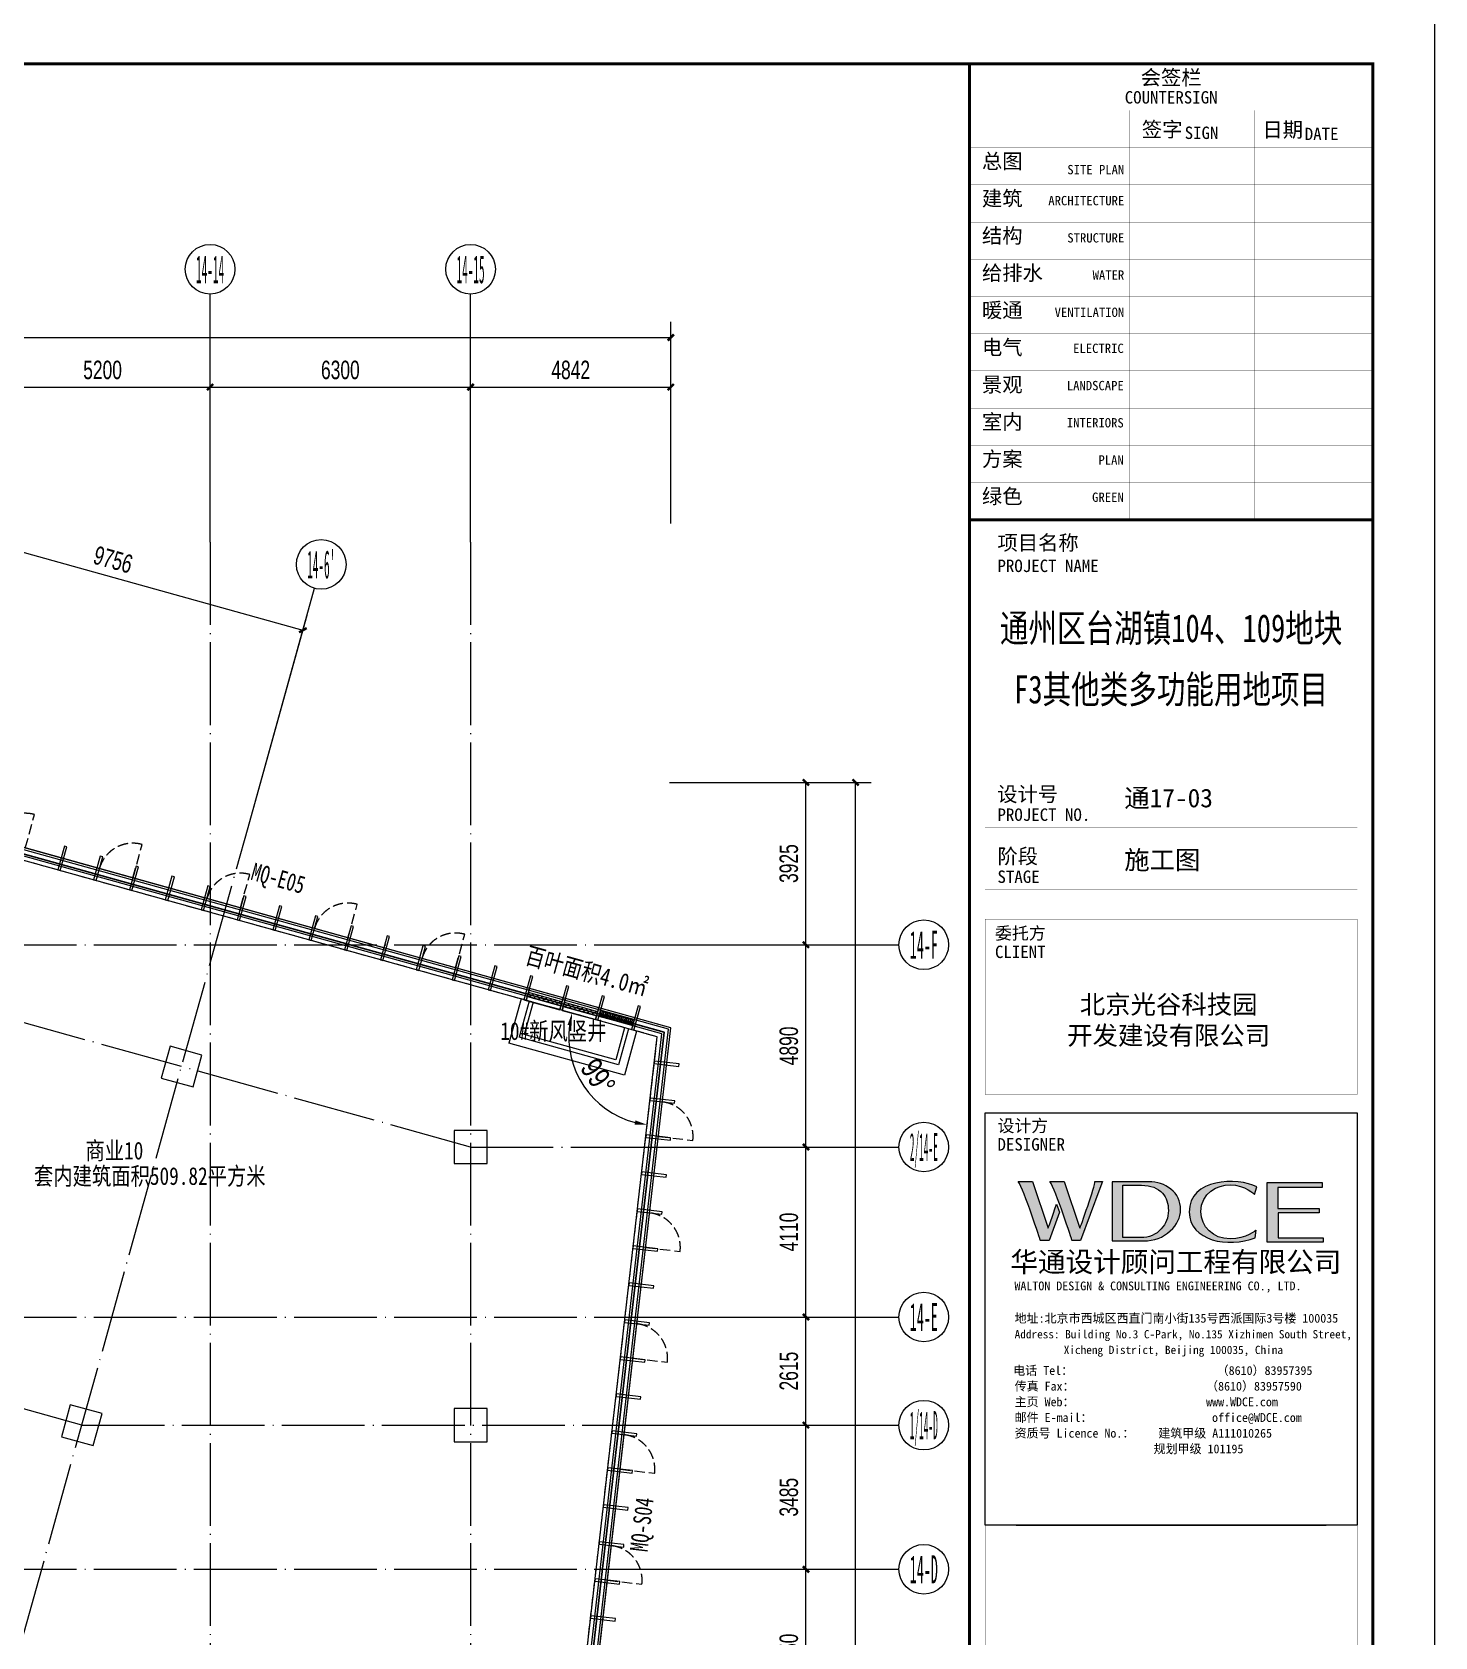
# Model space of a CAD drawing. Extents: x -233336 to 840473, y -28113 to 330904.
# Drawn here: x 795279 to 829204, y 110556 to 149358 of the extents above; entities that cross this region are included whole.
import ezdxf
from ezdxf.enums import TextEntityAlignment as Align
from ezdxf.xclip import XClip

# ---------------------------------------------------------------- set-up
doc = ezdxf.new("R2010")
doc.units = 0
doc.header["$LTSCALE"] = 1000
doc.header["$XCLIPFRAME"] = 2
for name, pattern in [('104-14# 核心筒$0$DOTE', [2.42, 2, -0.2, 0.02, -0.2]), ('14#楼幕墙$0$DASH', [0.35, 0.25, -0.1]), ('X-104 14#平面$0$$0$DASH', [0.35, 0.25, -0.1])]:
    doc.linetypes.add(name, pattern=pattern)
doc.layers.get('0').update_dxf_attribs({"linetype": 'CONTINUOUS'})
doc.layers.get('Defpoints').update_dxf_attribs({"linetype": 'CONTINUOUS'})
for name, color, linetype in [('104-14# 核心筒$0$01-标注_轴线坐标', 8, 'CONTINUOUS'), ('104-14# 核心筒$0$A_AXIS-轴线', 8, '104-14# 核心筒$0$DOTE'), ('104-14# 核心筒$0$A_STR-砼柱', 8, 'CONTINUOUS'), ('104-14# 核心筒$0$AXIS_TEXT', 7, 'CONTINUOUS'), ('14#楼幕墙$0$A-C_玻璃幕墙', 8, 'CONTINUOUS'), ('14#楼幕墙$0$A-C_窗', 8, 'CONTINUOUS'), ('AXIS_TEXT', 7, 'CONTINUOUS'), ('X-104 14#平面$0$01-标注_尺寸', 8, 'CONTINUOUS'), ('X-104 14#平面$0$02-TEXT_房间', 9, 'CONTINUOUS'), ('X-104 14#平面$0$02-TEXT_标注', 9, 'CONTINUOUS'), ('X-104 14#平面$0$02-TEXT_门窗', 9, 'CONTINUOUS'), ('X-104 14#平面$0$A-C_玻璃幕墙', 8, 'CONTINUOUS'), ('X-104 14#平面$0$A-C_窗', 8, 'CONTINUOUS'), ('X-104 14#平面$0$A-SUR_保温', 8, 'CONTINUOUS'), ('X-104 14#平面$0$A-TECH_结构', 8, 'CONTINUOUS'), ('X-104 14#平面$0$A_STR-砌块墙', 7, 'CONTINUOUS')]:
    doc.layers.add(name, color=color, linetype=linetype)
doc.layers.add('X-104 14#平面$0$000套内', color=8, linetype='CONTINUOUS', lineweight=30)
doc.layers.add('X-104 14#平面$0$04-不打印_辅助线', color=8, linetype='CONTINUOUS', plot=False)
doc.styles.add('104-14# 核心筒$0$_TCH_AXIS', font='STXIHEI.TTF', dxfattribs={"width": 0.8})
doc.styles.add('104-14# 核心筒$0$_TCH_DIM_T3', font='ros.shx', dxfattribs={"width": 0.705882, "bigfont": 'jd.shx'})
doc.styles.add('COMPLEX', font='COMPLEX')
doc.styles.add('X-104 14#平面$0$_TCH_DIM_T3', font='ros.shx', dxfattribs={"width": 0.8, "bigfont": 'jd.shx'})
doc.styles.add('X-104 14#平面$0$_TCH_SPACE', font='STXIHEI.TTF', dxfattribs={"width": 0.8, "height": 5})
doc.styles.add('X-104 14#平面$0$_TCH_WINDOW', font='STXIHEI.TTF', dxfattribs={"width": 0.75, "height": 3.5})
doc.styles.add('X-104 14#平面$0$Standard', font='STXIHEI.TTF', dxfattribs={"width": 0.8})
doc.styles.add('图签信息$0$hwxh', font='STXIHEI.TTF')
doc.styles.add('图签信息$0$华文细黑', font='STXIHEI.TTF', dxfattribs={"height": 10})
doc.dimstyles.new('104-14# 核心筒$0$_TCH_ARCH&&150', dxfattribs={"dimtxt": 446.25, "dimasz": 150, "dimexe": 375, "dimexo": 450, "dimgap": 189.375, "dimtad": 1, "dimdec": 0, "dimzin": 0, "dimdsep": 46, "dimtxsty": '104-14# 核心筒$0$_TCH_DIM_T3', "dimblk": '104-14# 核心筒$0$_ArchTick', "dimcen": 0.09, "dimclrt": 7, "dimazin": 2, "dimtfac": 1, "dimtdec": 0, "dimtix": 1, "dimtmove": 2, "dimatfit": 3, "dimfxl": 0, "dimtolj": 1, "dimtzin": 0, "dimarcsym": 0})
doc.dimstyles.new('X-104 14#平面$0$_TCH_ARROW&&150', dxfattribs={"dimtxt": 525, "dimasz": 300, "dimexe": 375, "dimexo": 450, "dimgap": 150, "dimtad": 1, "dimdec": 0, "dimzin": 0, "dimdsep": 46, "dimtxsty": 'X-104 14#平面$0$_TCH_DIM_T3', "dimcen": 0.09, "dimclrt": 7, "dimazin": 2, "dimtfac": 1, "dimtdec": 0, "dimtix": 1, "dimtmove": 2, "dimatfit": 3, "dimfxl": 0, "dimtolj": 1, "dimtzin": 0, "dimarcsym": 0})

# ---------------------------------------------------------------- blocks, each defined once
blk = doc.blocks.new('图框-A1+1-4')
for points, const_width in [([(0, 0), (1051, 0), (1051, 594), (0, 594)], 0.05), ([(976, 584), (25, 584), (25, 10), (976, 10)], 0.5)]:
    blk.add_lwpolyline(points, close=True, dxfattribs=dict(const_width=const_width))
blk = doc.blocks.new('图签信息$0$logo2')
h = blk.add_hatch(color=7)
h.paths.add_polyline_path([(19.021, -7.36), (15.845, -7.36), (15.845, -3.972), (18.974, -3.972), (18.974, -4.243), (16.461, -4.243), (16.461, -5.448), (18.811, -5.448), (18.811, -5.686), (16.474, -5.686), (16.474, -7.116), (19.021, -7.116)])
edge = h.paths.add_edge_path()
edge.add_spline(control_points=[(15.259, -4.206), (15.259, -4.206), (15.127, -4.646), (15.127, -4.646), (15.127, -4.646), (14.62, -4.101), (13.734, -4.101), (13.035, -4.101), (12.071, -4.537), (12.076, -5.621), (12.08, -6.488), (12.766, -7.164), (13.734, -7.168), (14.656, -7.172), (15.227, -6.68), (15.227, -6.68), (15.227, -6.68), (15.164, -7.108), (15.164, -7.108), (13.632, -7.703), (11.417, -7.291), (11.411, -5.643), (11.404, -3.721), (14.157, -3.665), (15.259, -4.206)], knot_values=[0, 0, 0, 0, 1, 1, 1, 2, 2, 2, 3, 3, 3, 4, 4, 4, 5, 5, 5, 6, 6, 6, 7, 7, 7, 8, 8, 8, 8], degree=3, periodic=0)
edge = h.paths.add_edge_path(flags=16)
edge.add_spline(control_points=[(10.229, -5.566), (10.229, -5.16), (10.12, -4.83), (9.897, -4.576), (9.63, -4.273), (9.228, -4.122), (8.69, -4.122), (8.69, -4.122), (7.638, -4.122), (7.638, -4.122), (7.638, -4.122), (7.638, -7.098), (7.638, -7.098), (7.638, -7.098), (8.663, -7.098), (8.663, -7.098), (9.133, -7.098), (9.519, -6.934), (9.823, -6.604), (10.095, -6.309), (10.229, -5.964), (10.229, -5.566)], knot_values=[0, 0, 0, 0, 1, 1, 1, 2, 2, 2, 3, 3, 3, 4, 4, 4, 5, 5, 5, 6, 6, 6, 7, 7, 7, 7], degree=3, periodic=0)
edge = h.paths.add_edge_path()
edge.add_spline(control_points=[(10.919, -5.505), (10.919, -5.962), (10.725, -6.366), (10.336, -6.719), (9.92, -7.098), (9.414, -7.288), (8.817, -7.288), (8.817, -7.288), (7.028, -7.288), (7.028, -7.288), (7.028, -7.288), (7.028, -3.925), (7.028, -3.925), (7.028, -3.925), (9.095, -3.925), (9.095, -3.925), (9.593, -3.925), (10.015, -4.063), (10.363, -4.34), (10.733, -4.637), (10.919, -5.026), (10.919, -5.505)], knot_values=[0, 0, 0, 0, 1, 1, 1, 2, 2, 2, 3, 3, 3, 4, 4, 4, 5, 5, 5, 6, 6, 6, 7, 7, 7, 7], degree=3, periodic=0)
at = {"lineweight": 0}
blk.add_lwpolyline([(19.021, -7.36), (15.845, -7.36), (15.845, -3.972), (18.974, -3.972), (18.974, -4.243), (16.461, -4.243), (16.461, -5.448), (18.811, -5.448), (18.811, -5.686), (16.474, -5.686), (16.474, -7.116), (19.021, -7.116), (19.021, -7.36)], dxfattribs=at)
for points, knots in [([(10.919, -5.505), (10.919, -5.962), (10.725, -6.366), (10.336, -6.719), (9.92, -7.098), (9.414, -7.288), (8.817, -7.288), (8.817, -7.288), (7.028, -7.288), (7.028, -7.288), (7.028, -7.288), (7.028, -3.925), (7.028, -3.925), (7.028, -3.925), (9.095, -3.925), (9.095, -3.925), (9.593, -3.925), (10.015, -4.063), (10.363, -4.34), (10.733, -4.637), (10.919, -5.026), (10.919, -5.505)], [0, 0, 0, 0, 1, 1, 1, 2, 2, 2, 3, 3, 3, 4, 4, 4, 5, 5, 5, 6, 6, 6, 7, 7, 7, 7]), ([(10.229, -5.566), (10.229, -5.16), (10.12, -4.83), (9.897, -4.576), (9.63, -4.273), (9.228, -4.122), (8.69, -4.122), (8.69, -4.122), (7.638, -4.122), (7.638, -4.122), (7.638, -4.122), (7.638, -7.098), (7.638, -7.098), (7.638, -7.098), (8.663, -7.098), (8.663, -7.098), (9.133, -7.098), (9.519, -6.934), (9.823, -6.604), (10.095, -6.309), (10.229, -5.964), (10.229, -5.566)], [0, 0, 0, 0, 1, 1, 1, 2, 2, 2, 3, 3, 3, 4, 4, 4, 5, 5, 5, 6, 6, 6, 7, 7, 7, 7]), ([(15.259, -4.206), (15.259, -4.206), (15.127, -4.646), (15.127, -4.646), (15.127, -4.646), (14.62, -4.101), (13.734, -4.101), (13.035, -4.101), (12.071, -4.537), (12.076, -5.621), (12.08, -6.488), (12.766, -7.164), (13.734, -7.168), (14.656, -7.172), (15.227, -6.68), (15.227, -6.68), (15.227, -6.68), (15.164, -7.108), (15.164, -7.108), (13.632, -7.703), (11.417, -7.291), (11.411, -5.643), (11.404, -3.721), (14.157, -3.665), (15.259, -4.206)], [0, 0, 0, 0, 1, 1, 1, 2, 2, 2, 3, 3, 3, 4, 4, 4, 5, 5, 5, 6, 6, 6, 7, 7, 7, 8, 8, 8, 8])]:
    blk.add_open_spline(points, degree=3, knots=knots, dxfattribs=at)
blk = doc.blocks.new('图签信息$0$logo1')
h = blk.add_hatch(color=8)
edge = h.paths.add_edge_path()
edge.add_spline(control_points=[(3.863, -5.205), (3.635, -5.88), (3.386, -6.562), (3.386, -6.562), (3.386, -6.562), (2.503, -3.908), (2.503, -3.908), (2.503, -3.908), (1.802, -3.905), (1.687, -3.908), (2.021, -4.386), (2.952, -7.271), (2.952, -7.271), (2.952, -7.271), (3.437, -7.271), (3.437, -7.271), (3.437, -7.271), (4.032, -5.659), (4.032, -5.659), (4.032, -5.659), (3.863, -5.205), (3.863, -5.205)], knot_values=[0, 0, 0, 0, 1, 1, 1, 2, 2, 2, 3, 3, 3, 4, 4, 4, 5, 5, 5, 6, 6, 6, 7, 7, 7, 7], degree=3, periodic=0)
h = blk.add_hatch(color=7)
edge = h.paths.add_edge_path()
edge.add_spline(control_points=[(6.038, -3.908), (6.09, -4.101), (5.198, -6.562), (5.198, -6.562), (5.198, -6.562), (4.302, -3.908), (4.302, -3.908), (4.302, -3.908), (3.6, -3.905), (3.486, -3.908), (3.821, -4.386), (4.751, -7.271), (4.751, -7.271), (4.751, -7.271), (5.236, -7.271), (5.236, -7.271), (5.236, -7.271), (6.333, -4.3), (6.333, -4.3), (6.333, -4.3), (6.482, -3.908), (6.482, -3.908), (6.482, -3.908), (6.214, -3.914), (6.038, -3.908)], knot_values=[0, 0, 0, 0, 1, 1, 1, 2, 2, 2, 3, 3, 3, 4, 4, 4, 5, 5, 5, 6, 6, 6, 7, 7, 7, 8, 8, 8, 8], degree=3, periodic=0)
at = {"color": 8, "lineweight": 0}
blk.add_open_spline([(3.863, -5.205), (3.635, -5.88), (3.386, -6.562), (3.386, -6.562), (3.386, -6.562), (2.503, -3.908), (2.503, -3.908), (2.503, -3.908), (1.802, -3.905), (1.687, -3.908), (2.021, -4.386), (2.952, -7.271), (2.952, -7.271), (2.952, -7.271), (3.437, -7.271), (3.437, -7.271), (3.437, -7.271), (4.032, -5.659), (4.032, -5.659), (4.032, -5.659), (3.863, -5.205), (3.863, -5.205)], degree=3, knots=[0, 0, 0, 0, 1, 1, 1, 2, 2, 2, 3, 3, 3, 4, 4, 4, 5, 5, 5, 6, 6, 6, 7, 7, 7, 7], dxfattribs=at)
at = {"lineweight": 0}
blk.add_open_spline([(6.038, -3.908), (6.09, -4.101), (5.198, -6.562), (5.198, -6.562), (5.198, -6.562), (4.302, -3.908), (4.302, -3.908), (4.302, -3.908), (3.6, -3.905), (3.486, -3.908), (3.821, -4.386), (4.751, -7.271), (4.751, -7.271), (4.751, -7.271), (5.236, -7.271), (5.236, -7.271), (5.236, -7.271), (6.333, -4.3), (6.333, -4.3), (6.333, -4.3), (6.482, -3.908), (6.482, -3.908), (6.482, -3.908), (6.214, -3.914), (6.038, -3.908)], degree=3, knots=[0, 0, 0, 0, 1, 1, 1, 2, 2, 2, 3, 3, 3, 4, 4, 4, 5, 5, 5, 6, 6, 6, 7, 7, 7, 8, 8, 8, 8], dxfattribs=at)
blk.add_blockref('图签信息$0$logo2', (0, 0))
blk = doc.blocks.new('图签信息$0$时间-logo')
at = {"layer": 'Defpoints', "lineweight": 0}
blk.add_lwpolyline([(0, -23.457), (-21.166, -23.457), (-21.166, 0), (0, 0), (0, -23.457)], dxfattribs=at)
blk.add_blockref('图签信息$0$logo1', (-20.967, 0))
at = {"style": '图签信息$0$hwxh'}
for s, height, p in [('华通设计顾问工程有限公司 ', 1.15, (-19.726, -9.054)), ('WALTON DESIGN & CONSULTING ENGINEERING CO., LTD.', 0.5, (-19.497, -10.096)), ('地址:北京市西城区西直门南小街135号西派国际3号楼 100035', 0.5, (-19.485, -11.936)), ('Address: Building No.3 C-Park, No.135 Xizhimen South Street, ', 0.47, (-19.485, -12.827)), ('Xicheng District, Beijing 100035, China ', 0.47, (-16.691, -13.718)), ('电话 Tel：                        （8610）83957395 ', 0.5, (-19.564, -14.906)), ('传真 Fax：                      （8610）83957590 ', 0.5, (-19.485, -15.798)), ('主页 Web：                      www.WDCE.com ', 0.5, (-19.485, -16.689)), ('邮件 E-mail：                    office@WDCE.com ', 0.5, (-19.485, -17.58)), ('资质号 Licence No.：    建筑甲级 A111010265 ', 0.5, (-19.485, -18.472)), ('   规划甲级 101195', 0.5, (-12.602, -19.363))]:
    blk.add_text(s, height=height, dxfattribs=at).set_placement(p)
blk = doc.blocks.new('图签信息')
at = {"const_width": 0.5}
for points in [[(-65, 574), (-65, 500.5), (0, 500.5), (0, 574)], [(-65, 0), (0, 0), (0, 500.5), (-65, 500.5)]]:
    blk.add_lwpolyline(points, close=True, dxfattribs=at)
at = {"const_width": 0.05}
for points in [[(-65, 566.5), (0, 566.5)], [(-39.14, 566.5), (-39.14, 500.5)], [(-19.1, 566.5), (-19.1, 500.5)], [(-65, 560.5), (0, 560.5)], [(-65, 554.5), (0, 554.5)], [(-65, 548.5), (0, 548.5)], [(-65, 542.5), (0, 542.5)], [(-65, 536.5), (0, 536.5)], [(-65, 530.5), (0, 530.5)], [(-65, 524.5), (0, 524.5)], [(-65, 518.5), (0, 518.5)], [(-65, 512.5), (0, 512.5)], [(-65, 512.5), (0, 512.5)], [(-65, 506.5), (0, 506.5)], [(-65, 500.5), (0, 500.5)], [(-62.5, 450.87), (-2.5, 450.87)], [(-62.5, 440.87), (-2.5, 440.87)], [(-2.5, 407.85), (-2.5, 436.12), (-62.5, 436.12), (-62.5, 407.85)], [(-62.5, 407.85), (-2.5, 407.85)], [(-62.5, 404.92), (-62.5, 227.83)], [(-62.5, 404.92), (-2.5, 404.92)], [(-62.5, 227.83), (-2.5, 227.83), (-2.5, 404.92)], [(-57.5, 338.36), (-7.5, 338.36)]]:
    blk.add_lwpolyline(points, dxfattribs=at)
at = {"ltscale": 0.001, "xscale": 2.834689937531525, "yscale": 2.834689937531525, "zscale": 2.834689937531525}
blk.add_blockref('图签信息$0$时间-logo', (-2.5, 404.92), dxfattribs=at)
at = {"style": '图签信息$0$华文细黑'}
for s, height, p in [('会签栏', 2.4, (-32.5, 573)), ('COUNTERSIGN', 2, (-32.5, 569.6))]:
    blk.add_text(s, height=height, dxfattribs=at).set_placement(p, align=Align.TOP_CENTER)
for s, height, p in [('签字', 2.4, (-37.22, 564.63)), ('SIGN', 2, (-30.32, 563.88)), ('日期', 2.4, (-17.79, 564.58)), ('DATE', 2, (-10.96, 563.7)), ('总图', 2.4, (-63, 559.5)), ('建筑', 2.4, (-63, 553.5)), ('结构', 2.4, (-63, 547.5)), ('给排水', 2.4, (-63, 541.5)), ('暖通', 2.4, (-63, 535.5)), ('电气', 2.4, (-63, 529.5)), ('景观', 2.4, (-63, 523.5)), ('室内', 2.4, (-63, 517.5)), ('方案', 2.4, (-63, 511.5)), ('绿色', 2.4, (-63, 505.5)), ('项目名称', 2.4, (-60.5, 498)), ('PROJECT NAME', 2, (-60.5, 494.08)), ('设计号', 2.4, (-60.54, 457.48)), ('PROJECT NO.', 2, (-60.5, 453.97)), ('阶段', 2.4, (-60.5, 447.47)), ('STAGE', 2, (-60.5, 443.97)), ('委托方', 2, (-60.9, 434.86)), ('CLIENT', 2, (-60.9, 431.86)), ('设计方', 2, (-60.5, 403.83)), ('DESIGNER', 2, (-60.5, 400.83))]:
    blk.add_text(s, height=height, dxfattribs=at).set_placement(p, align=Align.TOP_LEFT)
for s, p in [('SITE PLAN', (-40.06, 557.7)), ('ARCHITECTURE', (-40.06, 552.7)), ('STRUCTURE', (-40.06, 546.7)), ('WATER', (-40.06, 540.7)), ('VENTILATION', (-40.06, 534.7)), ('ELECTRIC', (-40.14, 528.89)), ('LANDSCAPE', (-40.14, 522.89)), ('INTERIORS', (-40.14, 516.89)), ('PLAN', (-40.14, 510.89)), ('GREEN', (-40.14, 504.89))]:
    blk.add_text(s, height=1.5, dxfattribs=at).set_placement(p, align=Align.TOP_RIGHT)
at = {"color": 4, "style": '图签信息$0$华文细黑', "width": 0.75}
for s, p in [('通州区台湖镇104、109地块', (-32.5, 480.78)), ('F3其他类多功能用地项目', (-32.5, 470.91))]:
    blk.add_text(s, height=4.5, dxfattribs=at).set_placement(p, align=Align.CENTER)
at = {"color": 4, "ltscale": 0.001, "char_height": 3, "width": 58.4895, "style": '图签信息$0$华文细黑'}
for s, insert, attachment_point in [('通17-03', (-40.06, 455.51), 4), ('施工图', (-40.06, 445.51), 4), ('北京光谷科技园\\P开发建设有限公司', (-32.9, 419.71), 5)]:
    blk.add_mtext(s, dxfattribs=dict(at, insert=insert, attachment_point=attachment_point))
blk = doc.blocks.new('图签-A1')
at = {"color": 2}
blk.add_blockref('图签信息', (0, 0), dxfattribs=at)
blk = doc.blocks.new('14#楼幕墙$0$A$C103B1A8E')
blk.add_lwpolyline([(0, 0), (60, 0), (60, 600), (0, 600)], close=True)
blk = doc.blocks.new('14#楼幕墙$0$A$C09283E46')
for p, rotation in [((67476, 41476), 161.95189736491), ((68332, 41197), 161.95189736491), ((69188, 40918), 161.95189736491), ((70043, 40639), 161.95189736491), ((70899, 40360), 161.95189736491), ((71755, 40081), 161.95189736491), ((72611, 39803), 161.95189736491), ((73466, 39524), 161.95189736491), ((74322, 39245), 161.95189736491), ((75178, 38966), 161.95189736491), ((76034, 38687), 161.95189736491), ((76889, 38408), 161.95189736491), ((77745, 38130), 161.95189736491), ((78601, 37851), 161.95189736491), ((79456, 37572), 161.95189736491), ((80312, 37293), 161.95189736491), ((81168, 37014), 161.95189736491), ((82032, 35525), 80.9518973650202), ((81891, 34637), 80.9518973650202), ((81749, 33748), 80.9518973650202), ((81607, 32859), 80.9518973650202), ((81466, 31970), 80.9518973650202), ((81324, 31081), 80.9518973650202), ((81183, 30193), 80.9518973650202), ((81041, 29304), 80.9518973650202), ((80900, 28415), 80.9518973650202), ((80758, 27526), 80.9518973650202), ((80617, 26637), 80.9518973650202), ((80475, 25749), 80.9518973650202), ((80334, 24860), 80.9518973650202), ((80192, 23971), 80.9518973650202), ((80051, 23082), 80.9518973650202), ((79909, 22193), 80.9518973650202)]:
    blk.add_blockref('14#楼幕墙$0$A$C103B1A8E', p, dxfattribs=dict(rotation=rotation))
blk = doc.blocks.new('14#楼幕墙$0$A$C2CD63A88')
at = {"linetype": '14#楼幕墙$0$DASH'}
blk.add_lwpolyline([(0, 670), (0, -170)], dxfattribs=at)
blk.add_arc((0, 670), 840, 270, 0, dxfattribs=at)
blk = doc.blocks.new('14#楼幕墙')
at = {"layer": '14#楼幕墙$0$A-C_玻璃幕墙'}
for p, q in [((120742, 127895), (99427, 133825)), ((120687, 127858), (99462, 133763)), ((120524, 127748), (99566, 133579)), ((120415, 127674), (99636, 133456)), ((117234, 99966), (120415, 127674)), ((117344, 100044), (120524, 127748)), ((117508, 100161), (120687, 127858)), ((117563, 100200), (120742, 127895))]:
    blk.add_line(p, q, dxfattribs=at)
at = {"layer": '14#楼幕墙$0$A-C_玻璃幕墙', "rotation": 2.499999999999448}
blk.add_blockref('14#楼幕墙$0$A$C09283E46', (40532, 87891), dxfattribs=at)
at = {"layer": '14#楼幕墙$0$A-C_窗'}
for p, rotation in [((105309, 132884), 164.4518973650737), ((107911, 132160), 164.4518973650737), ((110512, 131436), 164.4518973650737), ((113113, 130713), 164.4518973650737), ((115714, 129989), 164.4518973650737), ((121106, 125189), 83.45189736509042), ((120798, 122507), 83.45189736509042), ((120490, 119825), 83.45189736509042), ((120182, 117142), 83.45189736509042), ((119874, 114460), 83.45189736509042)]:
    blk.add_blockref('14#楼幕墙$0$A$C2CD63A88', p, dxfattribs=dict(at, rotation=rotation))
blk = doc.blocks.new('_FZHK')
blk.add_lwpolyline([(-0.5, -0.5), (0.5, -0.5), (0.5, 0.5), (-0.5, 0.5)], close=True)
blk = doc.blocks.new('_AXISO')
blk.add_circle((0, 0), 0.5)
at = {"layer": 'AXIS_TEXT', "style": 'COMPLEX', "width": 1.041667}
blk.add_attdef('A', text='', height=0.56, dxfattribs=at).set_placement((-0.25, -0.28), (0.25, -0.28), align=Align.FIT)
blk = doc.blocks.new('104-14# 核心筒$0$_ArchTick')
at = {"color": 0, "linetype": 'ByBlock', "const_width": 0.4}
blk.add_lwpolyline([(-0.5, -0.5), (0.5, 0.5)], dxfattribs=at)
blk = doc.blocks.new('*D325')
at = {"layer": '104-14# 核心筒$0$01-标注_轴线坐标', "color": 0, "lineweight": -2}
for p, q in [((-6010, 140084), (-6010, 144959)), ((120742, 140084), (120742, 144959)), ((-6010, 144584), (120742, 144584))]:
    blk.add_line(p, q, dxfattribs=at)
at = {"layer": 'Defpoints', "color": 0}
for p in [(120742, 144584), (-6010, 139634), (120742, 139634)]:
    blk.add_point(p, dxfattribs=at)
at = {"layer": '104-14# 核心筒$0$01-标注_轴线坐标', "color": 0, "lineweight": -2, "xscale": 150, "yscale": 150, "zscale": 150, "rotation": 180}
blk.add_blockref('104-14# 核心筒$0$_ArchTick', (-6010, 144584), dxfattribs=at)
at = {"layer": '104-14# 核心筒$0$01-标注_轴线坐标', "color": 0, "lineweight": -2, "xscale": 150, "yscale": 150, "zscale": 150}
blk.add_blockref('104-14# 核心筒$0$_ArchTick', (120742, 144584), dxfattribs=at)
at = {"layer": '104-14# 核心筒$0$01-标注_轴线坐标', "color": 7, "insert": (57366, 144996), "char_height": 446.2, "attachment_point": 5, "style": '104-14# 核心筒$0$_TCH_DIM_T3'}
blk.add_mtext('\\A1;126752', dxfattribs=at)
blk = doc.blocks.new('*D339')
at = {"layer": '104-14# 核心筒$0$01-标注_轴线坐标', "color": 0, "lineweight": -2}
for p, q in [((104400, 140084), (104400, 143759)), ((109600, 140084), (109600, 143759)), ((104400, 143384), (109600, 143384))]:
    blk.add_line(p, q, dxfattribs=at)
at = {"layer": 'Defpoints', "color": 0}
for p in [(109600, 143384), (104400, 139634), (109600, 139634)]:
    blk.add_point(p, dxfattribs=at)
at = {"layer": '104-14# 核心筒$0$01-标注_轴线坐标', "color": 0, "lineweight": -2, "xscale": 150, "yscale": 150, "zscale": 150, "rotation": 180}
blk.add_blockref('104-14# 核心筒$0$_ArchTick', (104400, 143384), dxfattribs=at)
at = {"layer": '104-14# 核心筒$0$01-标注_轴线坐标', "color": 0, "lineweight": -2, "xscale": 150, "yscale": 150, "zscale": 150}
blk.add_blockref('104-14# 核心筒$0$_ArchTick', (109600, 143384), dxfattribs=at)
at = {"layer": '104-14# 核心筒$0$01-标注_轴线坐标', "color": 7, "insert": (107000, 143796), "char_height": 446.2, "attachment_point": 5, "style": '104-14# 核心筒$0$_TCH_DIM_T3'}
blk.add_mtext('\\A1;5200', dxfattribs=at)
blk = doc.blocks.new('*D340')
at = {"layer": '104-14# 核心筒$0$01-标注_轴线坐标', "color": 0, "lineweight": -2}
for p, q in [((109600, 140084), (109600, 143759)), ((115900, 140084), (115900, 143759)), ((109600, 143384), (115900, 143384))]:
    blk.add_line(p, q, dxfattribs=at)
at = {"layer": 'Defpoints', "color": 0}
for p in [(115900, 143384), (109600, 139634), (115900, 139634)]:
    blk.add_point(p, dxfattribs=at)
at = {"layer": '104-14# 核心筒$0$01-标注_轴线坐标', "color": 0, "lineweight": -2, "xscale": 150, "yscale": 150, "zscale": 150, "rotation": 180}
blk.add_blockref('104-14# 核心筒$0$_ArchTick', (109600, 143384), dxfattribs=at)
at = {"layer": '104-14# 核心筒$0$01-标注_轴线坐标', "color": 0, "lineweight": -2, "xscale": 150, "yscale": 150, "zscale": 150}
blk.add_blockref('104-14# 核心筒$0$_ArchTick', (115900, 143384), dxfattribs=at)
at = {"layer": '104-14# 核心筒$0$01-标注_轴线坐标', "color": 7, "insert": (112750, 143796), "char_height": 446.2, "attachment_point": 5, "style": '104-14# 核心筒$0$_TCH_DIM_T3'}
blk.add_mtext('\\A1;6300', dxfattribs=at)
blk = doc.blocks.new('*D341')
at = {"layer": '104-14# 核心筒$0$01-标注_轴线坐标', "color": 0, "lineweight": -2}
for p, q in [((115900, 140084), (115900, 143759)), ((120742, 140084), (120742, 143759)), ((115900, 143384), (120742, 143384))]:
    blk.add_line(p, q, dxfattribs=at)
at = {"layer": 'Defpoints', "color": 0}
for p in [(120742, 143384), (115900, 139634), (120742, 139634)]:
    blk.add_point(p, dxfattribs=at)
at = {"layer": '104-14# 核心筒$0$01-标注_轴线坐标', "color": 0, "lineweight": -2, "xscale": 150, "yscale": 150, "zscale": 150, "rotation": 180}
blk.add_blockref('104-14# 核心筒$0$_ArchTick', (115900, 143384), dxfattribs=at)
at = {"layer": '104-14# 核心筒$0$01-标注_轴线坐标', "color": 0, "lineweight": -2, "xscale": 150, "yscale": 150, "zscale": 150}
blk.add_blockref('104-14# 核心筒$0$_ArchTick', (120742, 143384), dxfattribs=at)
at = {"layer": '104-14# 核心筒$0$01-标注_轴线坐标', "color": 7, "insert": (118321, 143796), "char_height": 446.2, "attachment_point": 5, "style": '104-14# 核心筒$0$_TCH_DIM_T3'}
blk.add_mtext('\\A1;4842', dxfattribs=at)
blk = doc.blocks.new('*D350')
at = {"layer": '104-14# 核心筒$0$01-标注_轴线坐标', "color": 0, "lineweight": -2}
for p, q in [((120710, 133825), (125585, 133825)), ((125210, 84184), (125210, 133825)), ((120710, 84184), (125585, 84184))]:
    blk.add_line(p, q, dxfattribs=at)
at = {"layer": 'Defpoints', "color": 0}
for p in [(120260, 133825), (125210, 133825), (120260, 84184)]:
    blk.add_point(p, dxfattribs=at)
at = {"layer": '104-14# 核心筒$0$01-标注_轴线坐标', "color": 0, "lineweight": -2, "xscale": 150, "yscale": 150, "zscale": 150}
for p, rotation in [((125210, 133825), 90), ((125210, 84184), 270)]:
    blk.add_blockref('104-14# 核心筒$0$_ArchTick', p, dxfattribs=dict(at, rotation=rotation))
at = {"layer": '104-14# 核心筒$0$01-标注_轴线坐标', "color": 7, "insert": (124797, 109004), "char_height": 446.2, "attachment_point": 5, "rotation": 90, "style": '104-14# 核心筒$0$_TCH_DIM_T3'}
blk.add_mtext('\\A1;49641', dxfattribs=at)
blk = doc.blocks.new('*D357')
at = {"layer": '104-14# 核心筒$0$01-标注_轴线坐标', "color": 0, "lineweight": -2}
for p, q in [((120710, 114800), (124385, 114800)), ((124010, 110750), (124010, 114800)), ((120710, 110750), (124385, 110750))]:
    blk.add_line(p, q, dxfattribs=at)
at = {"layer": 'Defpoints', "color": 0}
for p in [(120260, 114800), (124010, 114800), (120260, 110750)]:
    blk.add_point(p, dxfattribs=at)
at = {"layer": '104-14# 核心筒$0$01-标注_轴线坐标', "color": 0, "lineweight": -2, "xscale": 150, "yscale": 150, "zscale": 150}
for p, rotation in [((124010, 114800), 90), ((124010, 110750), 270)]:
    blk.add_blockref('104-14# 核心筒$0$_ArchTick', p, dxfattribs=dict(at, rotation=rotation))
at = {"layer": '104-14# 核心筒$0$01-标注_轴线坐标', "color": 7, "insert": (123597, 112775), "char_height": 446.2, "attachment_point": 5, "rotation": 90, "style": '104-14# 核心筒$0$_TCH_DIM_T3'}
blk.add_mtext('\\A1;4050', dxfattribs=at)
blk = doc.blocks.new('*D358')
at = {"layer": '104-14# 核心筒$0$01-标注_轴线坐标', "color": 0, "lineweight": -2}
for p, q in [((120710, 118285), (124385, 118285)), ((124010, 114800), (124010, 118285)), ((120710, 114800), (124385, 114800))]:
    blk.add_line(p, q, dxfattribs=at)
at = {"layer": 'Defpoints', "color": 0}
for p in [(120260, 118285), (124010, 118285), (120260, 114800)]:
    blk.add_point(p, dxfattribs=at)
at = {"layer": '104-14# 核心筒$0$01-标注_轴线坐标', "color": 0, "lineweight": -2, "xscale": 150, "yscale": 150, "zscale": 150}
for p, rotation in [((124010, 118285), 90), ((124010, 114800), 270)]:
    blk.add_blockref('104-14# 核心筒$0$_ArchTick', p, dxfattribs=dict(at, rotation=rotation))
at = {"layer": '104-14# 核心筒$0$01-标注_轴线坐标', "color": 7, "insert": (123597, 116542), "char_height": 446.2, "attachment_point": 5, "rotation": 90, "style": '104-14# 核心筒$0$_TCH_DIM_T3'}
blk.add_mtext('\\A1;3485', dxfattribs=at)
blk = doc.blocks.new('*D359')
at = {"layer": '104-14# 核心筒$0$01-标注_轴线坐标', "color": 0, "lineweight": -2}
for p, q in [((120710, 120900), (124385, 120900)), ((124010, 118285), (124010, 120900)), ((120710, 118285), (124385, 118285))]:
    blk.add_line(p, q, dxfattribs=at)
at = {"layer": 'Defpoints', "color": 0}
for p in [(120260, 120900), (124010, 120900), (120260, 118285)]:
    blk.add_point(p, dxfattribs=at)
at = {"layer": '104-14# 核心筒$0$01-标注_轴线坐标', "color": 0, "lineweight": -2, "xscale": 150, "yscale": 150, "zscale": 150}
for p, rotation in [((124010, 120900), 90), ((124010, 118285), 270)]:
    blk.add_blockref('104-14# 核心筒$0$_ArchTick', p, dxfattribs=dict(at, rotation=rotation))
at = {"layer": '104-14# 核心筒$0$01-标注_轴线坐标', "color": 7, "insert": (123597, 119592), "char_height": 446.2, "attachment_point": 5, "rotation": 90, "style": '104-14# 核心筒$0$_TCH_DIM_T3'}
blk.add_mtext('\\A1;2615', dxfattribs=at)
blk = doc.blocks.new('*D360')
at = {"layer": '104-14# 核心筒$0$01-标注_轴线坐标', "color": 0, "lineweight": -2}
for p, q in [((120710, 125010), (124385, 125010)), ((124010, 120900), (124010, 125010)), ((120710, 120900), (124385, 120900))]:
    blk.add_line(p, q, dxfattribs=at)
at = {"layer": 'Defpoints', "color": 0}
for p in [(120260, 125010), (124010, 125010), (120260, 120900)]:
    blk.add_point(p, dxfattribs=at)
at = {"layer": '104-14# 核心筒$0$01-标注_轴线坐标', "color": 0, "lineweight": -2, "xscale": 150, "yscale": 150, "zscale": 150}
for p, rotation in [((124010, 125010), 90), ((124010, 120900), 270)]:
    blk.add_blockref('104-14# 核心筒$0$_ArchTick', p, dxfattribs=dict(at, rotation=rotation))
at = {"layer": '104-14# 核心筒$0$01-标注_轴线坐标', "color": 7, "insert": (123597, 122955), "char_height": 446.2, "attachment_point": 5, "rotation": 90, "style": '104-14# 核心筒$0$_TCH_DIM_T3'}
blk.add_mtext('\\A1;4110', dxfattribs=at)
blk = doc.blocks.new('*D361')
at = {"layer": '104-14# 核心筒$0$01-标注_轴线坐标', "color": 0, "lineweight": -2}
for p, q in [((120710, 129900), (124385, 129900)), ((124010, 125010), (124010, 129900)), ((120710, 125010), (124385, 125010))]:
    blk.add_line(p, q, dxfattribs=at)
at = {"layer": 'Defpoints', "color": 0}
for p in [(120260, 129900), (124010, 129900), (120260, 125010)]:
    blk.add_point(p, dxfattribs=at)
at = {"layer": '104-14# 核心筒$0$01-标注_轴线坐标', "color": 0, "lineweight": -2, "xscale": 150, "yscale": 150, "zscale": 150}
for p, rotation in [((124010, 129900), 90), ((124010, 125010), 270)]:
    blk.add_blockref('104-14# 核心筒$0$_ArchTick', p, dxfattribs=dict(at, rotation=rotation))
at = {"layer": '104-14# 核心筒$0$01-标注_轴线坐标', "color": 7, "insert": (123597, 127455), "char_height": 446.2, "attachment_point": 5, "rotation": 90, "style": '104-14# 核心筒$0$_TCH_DIM_T3'}
blk.add_mtext('\\A1;4890', dxfattribs=at)
blk = doc.blocks.new('*D362')
at = {"layer": '104-14# 核心筒$0$01-标注_轴线坐标', "color": 0, "lineweight": -2}
for p, q in [((120710, 133825), (124385, 133825)), ((124010, 129900), (124010, 133825)), ((120710, 129900), (124385, 129900))]:
    blk.add_line(p, q, dxfattribs=at)
at = {"layer": 'Defpoints', "color": 0}
for p in [(120260, 133825), (124010, 133825), (120260, 129900)]:
    blk.add_point(p, dxfattribs=at)
at = {"layer": '104-14# 核心筒$0$01-标注_轴线坐标', "color": 0, "lineweight": -2, "xscale": 150, "yscale": 150, "zscale": 150}
for p, rotation in [((124010, 133825), 90), ((124010, 129900), 270)]:
    blk.add_blockref('104-14# 核心筒$0$_ArchTick', p, dxfattribs=dict(at, rotation=rotation))
at = {"layer": '104-14# 核心筒$0$01-标注_轴线坐标', "color": 7, "insert": (123597, 131863), "char_height": 446.2, "attachment_point": 5, "rotation": 90, "style": '104-14# 核心筒$0$_TCH_DIM_T3'}
blk.add_mtext('\\A1;3925', dxfattribs=at)
blk = doc.blocks.new('*D363')
at = {"layer": '104-14# 核心筒$0$01-标注_轴线坐标', "color": 0, "lineweight": -2}
for p, q in [((101239, 135785), (102545, 140481)), ((102445, 140120), (111844, 137505)), ((110638, 133169), (111944, 137866))]:
    blk.add_line(p, q, dxfattribs=at)
at = {"layer": 'Defpoints', "color": 0}
for p in [(111844, 137505), (101118, 135351), (110517, 132736)]:
    blk.add_point(p, dxfattribs=at)
at = {"layer": '104-14# 核心筒$0$01-标注_轴线坐标', "color": 0, "lineweight": -2, "xscale": 150, "yscale": 150, "zscale": 150}
for p, rotation in [((102445, 140120), 164.451897364515), ((111844, 137505), 344.451897364515)]:
    blk.add_blockref('104-14# 核心筒$0$_ArchTick', p, dxfattribs=dict(at, rotation=rotation))
at = {"layer": '104-14# 核心筒$0$01-标注_轴线坐标', "color": 7, "insert": (107255, 139210), "char_height": 446.2, "attachment_point": 5, "rotation": 344.4519, "style": '104-14# 核心筒$0$_TCH_DIM_T3'}
blk.add_mtext('\\A1;9756', dxfattribs=at)
blk = doc.blocks.new('*U63')
h = blk.add_hatch()
h.set_pattern_fill('ANSI31', color=256, scale=50)
h.set_pattern_definition([(45, (-55312.376, 120006.8), (-56.1266, 56.1266), [])])
h.paths.add_polyline_path([(-840, 100), (0, 100), (0, 200), (-840, 200)])
for points in [[(-840, 0), (0, 0), (0, 300), (-840, 300)], [(-840, 100), (0, 100), (0, 200), (-840, 200)]]:
    blk.add_lwpolyline(points, close=True)
blk = doc.blocks.new('X-104 14#平面$0$$LinePat$岩棉板')
at = {"color": 0}
for p, q in [((0, -17), (12, -67)), ((12, -67), (24, -17))]:
    blk.add_line(p, q, dxfattribs=at)
for centre, start, end in [((12, -17), 0, 180), ((0, -67), 270, 0), ((24, -67), 180, 270)]:
    blk.add_arc(centre, 12, start, end, dxfattribs=at)
at = {"layer": 'Defpoints'}
blk.add_point((0, 0), dxfattribs=at)
at = {"layer": 'Defpoints', "color": 0}
blk.add_point((24, -84), dxfattribs=at)
blk = doc.blocks.new('*U105')
at = {"color": 8}
blk.add_lwpolyline([(0, 150), (840, 150), (840, 0), (0, 0)], close=True, dxfattribs=at)
at = {"color": 8, "xscale": -1.842105261622807, "yscale": 1.782568518697715, "zscale": 1.782568518697715}
for p in [(44, 150), (88, 150), (133, 150), (177, 150), (221, 150), (265, 150), (309, 150), (354, 150), (398, 150), (442, 150), (486, 150), (531, 150), (575, 150), (619, 150), (663, 150), (707, 150), (752, 150), (796, 150), (840, 150)]:
    blk.add_blockref('X-104 14#平面$0$$LinePat$岩棉板', p, dxfattribs=at)
blk = doc.blocks.new('*D213')
at = {"layer": 'Defpoints', "color": 0}
for p in [(118064, 128328), (120415, 127674), (118373, 127033), (120136, 125250)]:
    blk.add_point(p, dxfattribs=at)
at = {"layer": 'X-104 14#平面$0$01-标注_尺寸', "color": 0, "lineweight": -2}
for p, q in [((118498, 128208), (118714, 128147)), ((120188, 125697), (120213, 125921))]:
    blk.add_line(p, q, dxfattribs=at)
blk.add_arc((120415, 127674), 2140, 172.4915, 255.4123, dxfattribs=at)
at = {"layer": 'X-104 14#平面$0$01-标注_尺寸', "color": 0}
for points in [[(118244, 127964), (118342, 127944), (118353, 128248)], [(119885, 125653), (119866, 125554), (120171, 125548)]]:
    blk.add_solid(points, dxfattribs=at)
at = {"layer": 'X-104 14#平面$0$01-标注_尺寸', "color": 7, "insert": (118982, 126710), "char_height": 525, "attachment_point": 5, "rotation": 303.9519, "style": 'X-104 14#平面$0$_TCH_DIM_T3'}
blk.add_mtext('\\A1;99%%d', dxfattribs=at)
blk = doc.blocks.new('104-14# 核心筒')
at = {"layer": '104-14# 核心筒$0$01-标注_轴线坐标'}
for p, q in [((109600, 139633.6), (109600, 145633.6)), ((115900, 139633.6), (115900, 145633.6)), ((110517.7, 132738.1), (112126, 138518.5)), ((120259.9, 129900), (126259.9, 129900)), ((120259.9, 125010.4), (126259.9, 125010.4)), ((120259.9, 120900), (126259.9, 120900)), ((120259.9, 118284.9), (126259.9, 118284.9)), ((120259.9, 114800), (126259.9, 114800))]:
    blk.add_line(p, q, dxfattribs=at)
blk.add_circle((112286.8, 139096.6), 600, dxfattribs=at)
at = {"layer": '104-14# 核心筒$0$A_AXIS-轴线'}
for p, q in [((109600, 139633.6), (109600, 80554.9)), ((115900, 139633.6), (115900, 80554.9)), ((115900, 125010.4), (86400, 133218.1)), ((104400, 110750), (110517.1, 132736)), ((-9370.1, 129900), (120259.9, 129900)), ((106496.4, 118284.9), (86400, 123876.3)), ((-9370.1, 120900), (120259.9, 120900)), ((106496.4, 118284.9), (120259.9, 118284.9)), ((-9370.1, 114800), (120259.9, 114800))]:
    blk.add_line(p, q, dxfattribs=at)
blk.add_lwpolyline([(115900, 125010.4), (120259.9, 125010.4)], dxfattribs=at)
at = {"layer": '104-14# 核心筒$0$01-标注_轴线坐标'}
ref = blk.add_blockref('_AXISO', (109600, 146233.6), dxfattribs=dict(at, xscale=1200, yscale=1200, zscale=1200))
ref.add_attrib('A', '14-14', dxfattribs={"layer": '104-14# 核心筒$0$AXIS_TEXT', "height": 678.82, "style": '104-14# 核心筒$0$_TCH_AXIS', "width": 0.366464}).set_placement((109260.6, 145894.2), (109939.4, 145894.2), align=Align.FIT)
ref = blk.add_blockref('_AXISO', (115900, 146233.6), dxfattribs=dict(at, xscale=1200, yscale=1200, zscale=1200))
ref.add_attrib('A', '14-15', dxfattribs={"layer": '104-14# 核心筒$0$AXIS_TEXT', "height": 678.82, "style": '104-14# 核心筒$0$_TCH_AXIS', "width": 0.366464}).set_placement((115560.6, 145894.2), (116239.4, 145894.2), align=Align.FIT)
ref = blk.add_blockref('_AXISO', (126859.9, 129900), dxfattribs=dict(at, xscale=1200, yscale=1200, zscale=1200))
ref.add_attrib('A', '14-F', dxfattribs={"layer": '104-14# 核心筒$0$AXIS_TEXT', "height": 678.82, "style": '104-14# 核心筒$0$_TCH_AXIS', "width": 0.485065}).set_placement((126520.5, 129560.6), (127199.3, 129560.6), align=Align.FIT)
ref = blk.add_blockref('_AXISO', (126859.9, 125010.4), dxfattribs=dict(at, xscale=1200, yscale=1200, zscale=1200))
ref.add_attrib('A', '2/14-E', dxfattribs={"layer": '104-14# 核心筒$0$AXIS_TEXT', "height": 678.82, "style": '104-14# 核心筒$0$_TCH_AXIS', "width": 0.314712}).set_placement((126520.5, 124671), (127199.3, 124671), align=Align.FIT)
ref = blk.add_blockref('_AXISO', (126859.9, 120900), dxfattribs=dict(at, xscale=1200, yscale=1200, zscale=1200))
ref.add_attrib('A', '14-E', dxfattribs={"layer": '104-14# 核心筒$0$AXIS_TEXT', "height": 678.82, "style": '104-14# 核心筒$0$_TCH_AXIS', "width": 0.472546}).set_placement((126520.5, 120560.6), (127199.3, 120560.6), align=Align.FIT)
ref = blk.add_blockref('_AXISO', (126859.9, 118284.9), dxfattribs=dict(at, xscale=1200, yscale=1200, zscale=1200))
ref.add_attrib('A', '1/14-D', dxfattribs={"layer": '104-14# 核心筒$0$AXIS_TEXT', "height": 678.82, "style": '104-14# 核心筒$0$_TCH_AXIS', "width": 0.294094}).set_placement((126520.5, 117945.5), (127199.3, 117945.5), align=Align.FIT)
ref = blk.add_blockref('_AXISO', (126859.9, 114800), dxfattribs=dict(at, xscale=1200, yscale=1200, zscale=1200))
ref.add_attrib('A', '14-D', dxfattribs={"layer": '104-14# 核心筒$0$AXIS_TEXT', "height": 678.82, "style": '104-14# 核心筒$0$_TCH_AXIS', "width": 0.427541}).set_placement((126520.5, 114460.6), (127199.3, 114460.6), align=Align.FIT)
at = {"layer": '104-14# 核心筒$0$A_STR-砼柱'}
for p, xscale, yscale, zscale, rotation in [((108908.8, 126955.5), 800.0000000000131, 800.0000000000131, 800.0000000000131, 344.4518973650886), ((106496.4, 118284.9), 799.9999999999911, 799.9999999999911, 799.9999999999911, 344.4518973650904)]:
    blk.add_blockref('_FZHK', p, dxfattribs=dict(at, xscale=xscale, yscale=yscale, zscale=zscale, rotation=rotation))
at = {"layer": '104-14# 核心筒$0$A_STR-砼柱', "xscale": 800, "yscale": 800, "zscale": 800}
for p in [(115900, 125010.4), (115900, 118284.9)]:
    blk.add_blockref('_FZHK', p, dxfattribs=at)
at = {"layer": '104-14# 核心筒$0$01-标注_轴线坐标', "color": 7, "style": '104-14# 核心筒$0$_TCH_AXIS', "width": 0.425981}
blk.add_text("14-6'", height=678.82, dxfattribs=at).set_placement((111947.4, 138757.2), (112626.2, 138757.2), align=Align.FIT)
at = {"layer": '104-14# 核心筒$0$01-标注_轴线坐标'}
for p1, p2, distance, text, picture, middle in [((-6009.8, 139633.6), (120741.8, 139633.6), 4950, '126752', '*D325', (57366, 144996.1)), ((104400, 139633.6), (109600, 139633.6), 3750, '5200', '*D339', (107000, 143796.1)), ((109600, 139633.6), (115900, 139633.6), 3750, '6300', '*D340', (112750, 143796.1)), ((115900, 139633.6), (120741.8, 139633.6), 3750, '4842', '*D341', (118320.9, 143796.1)), ((101117.9, 135351.1), (110517.1, 132736), 4950, '9756', '*D363', (107254.9, 139209.8)), ((120259.9, 84183.6), (120259.9, 133825), -4950, '49641', '*D350', (124797.4, 109004.3)), ((120259.9, 129900), (120259.9, 133825), -3750, '3925', '*D362', (123597.4, 131862.5)), ((120259.9, 125010.4), (120259.9, 129900), -3750, '4890', '*D361', (123597.4, 127455.2)), ((120259.9, 120900), (120259.9, 125010.4), -3750, '4110', '*D360', (123597.4, 122955.2)), ((120259.9, 118284.9), (120259.9, 120900), -3750, '2615', '*D359', (123597.4, 119592.4)), ((120259.9, 114800), (120259.9, 118284.9), -3750, '3485', '*D358', (123597.4, 116542.4)), ((120259.9, 110750), (120259.9, 114800), -3750, '4050', '*D357', (123597.4, 112775))]:
    dim = blk.add_aligned_dim(p1=p1, p2=p2, distance=distance, text=text, dimstyle='104-14# 核心筒$0$_TCH_ARCH&&150', dxfattribs=at)
    dim.commit()
    dim.dimension.update_dxf_attribs({"geometry": picture, "text_midpoint": middle})
blk = doc.blocks.new('X-104 14#平面')
blk.add_lwpolyline([(-18433.5, 63600), (139216.5, 63600), (139216.5, 152700), (-18433.5, 152700)], close=True)
at = {"layer": 'X-104 14#平面$0$000套内'}
blk.add_lwpolyline([(115950, 101100), (117513.1, 101081.9), (120578.2, 127784.4), (99531.2, 133640.3), (92084.5, 106875.7), (95700, 103260.2), (95700, 110500), (98900, 110500), (98900, 110500), (110900, 110500), (110900, 111900), (115950, 111900)], close=True, dxfattribs=at)
at = {"layer": 'X-104 14#平面$0$A-C_玻璃幕墙'}
blk.add_lwpolyline([(109062.3, 84667.9), (119297.3, 99814.5), (117562.9, 100200.5), (120741.8, 127894.6), (99426.9, 133825), (92631.2, 109400), (86987.2, 109400), (86987.2, 110600), (8392.2, 110600), (5688.7, 97881.2), (-2733.6, 99671.4), (-6009.8, 84258.3), (40178.1, 86274.9), (39845.1, 84183.6), (83845.6, 86452.5)], close=True, dxfattribs=at)
at = {"layer": 'X-104 14#平面$0$A-SUR_保温'}
for p, q in [((117409.9, 128510.3), (117193.7, 127733.2)), ((119409.6, 127116.7), (117193.7, 127733.2)), ((119625.7, 127893.7), (119409.6, 127116.7))]:
    blk.add_line(p, q, dxfattribs=at)
at = {"layer": 'X-104 14#平面$0$A-TECH_结构', "linetype": 'X-104 14#平面$0$$0$DASH'}
blk.add_lwpolyline([(120414.6, 127674.3), (99635.5, 133455.6), (96317.6, 121532.1), (85624.2, 124507.3), (87140.3, 129956.4), (83582.3, 130946.3), (66456.4, 115400), (609.3, 115400), (8.3, 112572.3), (4214.3, 111678.3), (1409.8, 98484.1), (-2502.5, 99315.7), (-5635.8, 84574.9), (40532.1, 86590.6), (40199.6, 84502.3), (83848.5, 86753.1), (108910.7, 84979.4), (118802, 99617.3), (117234.1, 99966.3)], close=True, dxfattribs=at)
at = {"layer": 'X-104 14#平面$0$A_STR-砌块墙'}
for p, q in [((117120.9, 128590.7), (116824.3, 127524.6)), ((117313.6, 128537.1), (117070.6, 127663.7)), ((117313.6, 128537.1), (117120.9, 128590.7)), ((119479.1, 126993.6), (117070.6, 127663.7)), ((119722.1, 127866.9), (119479.1, 126993.6)), ((119914.8, 127813.3), (119618.2, 126747.3)), ((119914.8, 127813.3), (119722.1, 127866.9)), ((119618.2, 126747.3), (116824.3, 127524.6))]:
    blk.add_line(p, q, dxfattribs=at)
ref = blk.add_blockref('104-14# 核心筒', (0, 0))
XClip(ref).set_block_clipping_path([(-38664.3623821461, -25500), (139216.5485069363, 330900)])
blk.add_blockref('14#楼幕墙', (0, 0))
at = {"xscale": 150, "yscale": 150, "zscale": 150}
for name, p in [('图框-A1+1-4', (-18433.5, 63600)), ('图签-A1', (137716.5, 65100))]:
    blk.add_blockref(name, p, dxfattribs=at)
at = {"layer": 'X-104 14#平面$0$A-C_窗', "rotation": 344.4518973650826}
for p in [(118055.4, 128330.7), (118922.5, 128089.4)]:
    blk.add_blockref('*U63', p, dxfattribs=at)
at = {"layer": 'X-104 14#平面$0$A-SUR_保温', "rotation": 344.4518981662084}
blk.add_blockref('*U105', (119007.1, 128169.7), dxfattribs=at)
at = {"layer": 'X-104 14#平面$0$02-TEXT_房间', "style": 'X-104 14#平面$0$_TCH_SPACE', "width": 0.8}
blk.add_text('商业10', height=428.14, dxfattribs=at).set_placement((106584.9, 124708.6))
at = {"layer": 'X-104 14#平面$0$02-TEXT_标注', "style": 'X-104 14#平面$0$Standard', "width": 0.8}
for s, height, p in [('10#新风竖井', 428.14, (116617.3, 127599.4)), ('套内建筑面积509.82平方米', 428.139, (105340.2, 124094.2))]:
    blk.add_text(s, height=height, dxfattribs=at).set_placement(p)
at = {"layer": 'X-104 14#平面$0$02-TEXT_门窗', "style": 'X-104 14#平面$0$_TCH_WINDOW', "width": 0.75}
for s, rotation, p in [('MQ-E05', 344.4519, (110561.1, 131478)), ('MQ-S04', 83.4519, (120175.5, 115206.7))]:
    blk.add_text(s, height=428.14, rotation=rotation, dxfattribs=at).set_placement(p)
at = {"layer": 'X-104 14#平面$0$04-不打印_辅助线', "style": 'X-104 14#平面$0$Standard', "width": 0.8}
blk.add_text('百叶面积4.0㎡', height=428.14, rotation=344.45191, dxfattribs=at).set_placement((117189.1, 129454.9))
at = {"layer": 'X-104 14#平面$0$01-标注_尺寸'}
dim = blk.add_angular_dim_3p(base=(118373.3, 127032.6), center=(120414.6, 127674.3), p1=(118064.1, 128328.2), p2=(120136.3, 125250.4), text='99%%d', dimstyle='X-104 14#平面$0$_TCH_ARROW&&150', dxfattribs=at)
dim.commit()
dim.dimension.update_dxf_attribs({"geometry": '*D213', "text_midpoint": (118981.8, 126709.6)})

msp = doc.modelspace()

# ---------------------------------------------------------------- block references
msp.add_blockref('X-104 14#平面', (689983.4, -2608.9))

doc.saveas('drawing.dxf')
